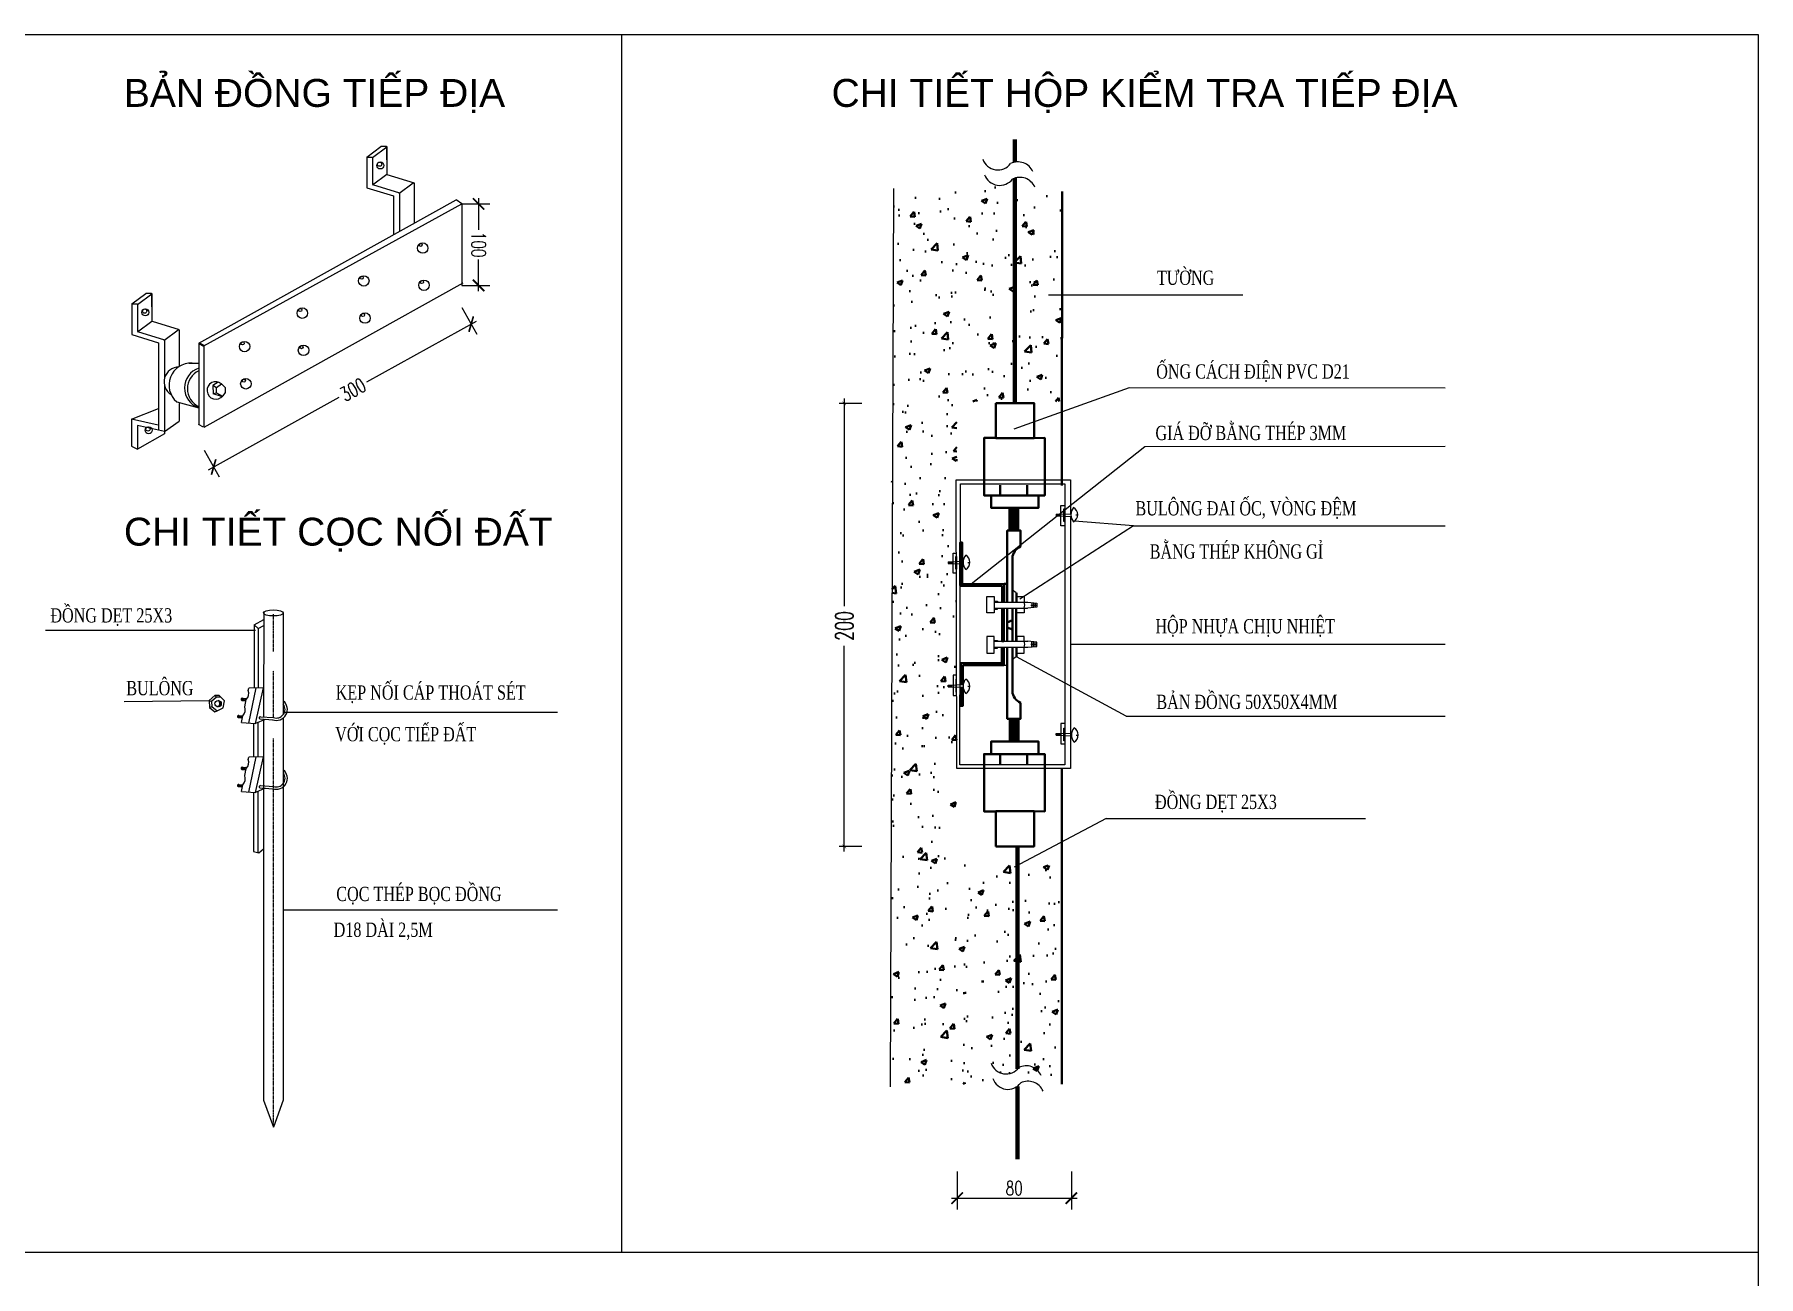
# Model space of a CAD drawing. Extents: x -5343388 to 7033982, y -486386 to 188356.
# Drawn here: x 362528 to 392798, y 34240 to 56053 of the extents above; entities that cross this region are included whole.
import ezdxf

# ---------------------------------------------------------------- set-up
doc = ezdxf.new("R2010")
doc.units = 0
doc.header["$MEASUREMENT"] = 0
for name, pattern in [('CENTER', [2, 1.25, -0.25, 0.25, -0.25]), ('CENTER2', [1.125, 0.75, -0.125, 0.125, -0.125]), ('DASHDOTX2', [2, 1, -0.5, 0, -0.5])]:
    doc.linetypes.add(name, pattern=pattern)
for name, color, linetype in [('0-CHUDIEN', 3, 'Continuous'), ('2', 2, 'Continuous'), ('2Lightning', 6, 'Continuous'), ('3', 3, 'CENTER2'), ('4', 1, 'Continuous'), ('LN4', 1, 'Continuous'), ('TBD', 2, 'Continuous'), ('text', 2, 'Continuous')]:
    doc.layers.add(name, color=color, linetype=linetype)
doc.layers.add('TUONG', color=31, linetype='Continuous', lineweight=40)
doc.styles.add('RMS', font='romans.shx', dxfattribs={"width": 0.7, "bigfont": 'vns.shx'})
doc.styles.add('TEXT1', font='', dxfattribs={"width": 0.85, "height": 200})
doc.styles.add('VNARIALLH', font='vntimeh.shx', dxfattribs={"width": 0.7, "bigfont": 'bigfont.shx'})
doc.styles.add('VNROMANS', font='romans.shx', dxfattribs={"width": 0.65, "bigfont": 'vns.shx'})
doc.styles.get('TEXT1').set_extended_font_data('.VnArialH')
doc.dimstyles.new('1-10', dxfattribs={"dimtxt": 500, "dimasz": 200, "dimexe": 200, "dimexo": 0, "dimgap": 150, "dimtad": 1, "dimdec": 0, "dimzin": 12, "dimdsep": 46, "dimtxsty": 'RMS', "dimblk1": 'ARCHTICK', "dimblk2": 'ARCHTICK', "dimsah": 1, "dimcen": 0.09, "dimdle": 100, "dimclrd": 1, "dimclre": 1, "dimclrt": 7, "dimadec": 0, "dimazin": 0, "dimtfac": 1, "dimtdec": 0, "dimtix": 1, "dimtmove": 2, "dimatfit": 3, "dimldrblk": 'ARCHTICK', "dimfxl": 1, "dimtvp": 0.249377, "dimtolj": 1, "dimtzin": 12, "dimarcsym": 0})
doc.dimstyles.new('D2', dxfattribs={"dimscale": 125, "dimtxt": 2.5, "dimasz": 0.5, "dimexe": 0.7, "dimexo": 0, "dimgap": 0.7, "dimtad": 1, "dimdec": 0, "dimlfac": 0.1, "dimzin": 0, "dimdsep": 46, "dimtxsty": 'VNROMANS', "dimblk1": 'ARCHTICK', "dimblk2": 'ARCHTICK', "dimsah": 1, "dimcen": 0.09, "dimdle": 0.7, "dimclrd": 9, "dimclre": 9, "dimclrt": 1, "dimadec": 0, "dimazin": 0, "dimtfac": 1, "dimtdec": 0, "dimtix": 1, "dimtmove": 2, "dimatfit": 3, "dimldrblk": 'ARCHTICK', "dimfxl": 1, "dimtolj": 1, "dimtzin": 0, "dimarcsym": 0})
pattern_1 = [(45, (107748.428, 12771.7164), (-2.92934003, 2.92934003), [])]

# ---------------------------------------------------------------- blocks, each defined once
blk = doc.blocks.new('_ArchTick')
at = {"color": 0, "linetype": 'ByBlock', "const_width": 0.15}
blk.add_lwpolyline([(-0.5, -0.5), (0.5, 0.5)], dxfattribs=at)
blk = doc.blocks.new('*D177')
at = {"layer": '3', "color": 1, "linetype": 'ByBlock', "lineweight": -2, "transparency": 16777216}
for p, q in [((370032, 51260), (370292, 50792)), ((370282, 51015), (368359, 49948)), ((365585, 48409), (367878, 49681)), ((365510, 48750), (365770, 48282))]:
    blk.add_line(p, q, dxfattribs=at)
at = {"layer": 'DEFPOINTS', "color": 0, "linetype": 'ByBlock', "transparency": 16777216}
for p in [(370032, 51260), (370195, 50967), (365510, 48750)]:
    blk.add_point(p, dxfattribs=at)
at = {"layer": '3', "color": 1, "linetype": 'ByBlock', "lineweight": -2, "transparency": 16777216, "xscale": 200, "yscale": 200, "zscale": 200}
for p, rotation in [((370195, 50967), 29.02877952112519), ((365673, 48457), 209.0287795211252)]:
    blk.add_blockref('_ArchTick', p, dxfattribs=dict(at, rotation=rotation))
at = {"layer": '3', "color": 7, "linetype": 'ByBlock', "transparency": 16777216, "insert": (368119, 49815), "char_height": 250, "attachment_point": 5, "rotation": 29.0288, "style": 'RMS'}
blk.add_mtext('\\A1;300', dxfattribs=at)
blk = doc.blocks.new('*D178')
at = {"layer": '3', "color": 1, "linetype": 'ByBlock', "lineweight": -2, "transparency": 16777216}
for p, q in [((370033, 53078), (370525, 53078)), ((370325, 53178), (370325, 52625)), ((370325, 51546), (370325, 52100)), ((370033, 51646), (370525, 51646))]:
    blk.add_line(p, q, dxfattribs=at)
at = {"layer": 'DEFPOINTS', "color": 0, "linetype": 'ByBlock', "transparency": 16777216}
for p in [(370033, 53078), (370033, 51646), (370325, 51646)]:
    blk.add_point(p, dxfattribs=at)
at = {"layer": '3', "color": 1, "linetype": 'ByBlock', "lineweight": -2, "transparency": 16777216, "xscale": 200, "yscale": 200, "zscale": 200}
for p, rotation in [((370325, 53078), 90.00205753127268), ((370325, 51646), 270.0020575312727)]:
    blk.add_blockref('_ArchTick', p, dxfattribs=dict(at, rotation=rotation))
at = {"layer": '3', "color": 7, "linetype": 'ByBlock', "transparency": 16777216, "insert": (370325, 52362), "char_height": 250, "attachment_point": 5, "rotation": 270.0021, "style": 'RMS'}
blk.add_mtext('\\A1;100', dxfattribs=at)
blk = doc.blocks.new('*D179')
at = {"layer": '3', "color": 1, "linetype": 'ByBlock', "lineweight": -2, "transparency": 16777216}
for p, q in [((378727, 36086), (378727, 35416)), ((380733, 36086), (380733, 35416)), ((378627, 35616), (380833, 35616))]:
    blk.add_line(p, q, dxfattribs=at)
at = {"layer": 'DEFPOINTS', "color": 0, "linetype": 'ByBlock', "transparency": 16777216}
for p in [(378727, 36086), (380733, 36086), (380733, 35616)]:
    blk.add_point(p, dxfattribs=at)
at = {"layer": '3', "color": 1, "linetype": 'ByBlock', "lineweight": -2, "transparency": 16777216, "xscale": 200, "yscale": 200, "zscale": 200, "rotation": 180}
blk.add_blockref('_ArchTick', (378727, 35616), dxfattribs=at)
at = {"layer": '3', "color": 1, "linetype": 'ByBlock', "lineweight": -2, "transparency": 16777216, "xscale": 200, "yscale": 200, "zscale": 200}
blk.add_blockref('_ArchTick', (380733, 35616), dxfattribs=at)
at = {"layer": '3', "color": 7, "linetype": 'ByBlock', "transparency": 16777216, "insert": (379730, 35791), "char_height": 250, "attachment_point": 5, "style": 'RMS'}
blk.add_mtext('\\A1;80', dxfattribs=at)
blk = doc.blocks.new('*D169')
at = {"layer": '0-CHUDIEN', "color": 9, "linetype": 'Continuous', "lineweight": -2, "transparency": 16777216}
for p, q in [((376746, 49662), (376746, 46014)), ((377053, 49575), (376659, 49575)), ((376746, 41705), (376746, 45317)), ((377053, 41792), (376658, 41792))]:
    blk.add_line(p, q, dxfattribs=at)
at = {"layer": 'DEFPOINTS', "color": 0, "linetype": 'Continuous', "transparency": 16777216}
for p in [(377053, 49575), (376746, 41792), (377053, 41792)]:
    blk.add_point(p, dxfattribs=at)
at = {"layer": '0-CHUDIEN', "color": 9, "linetype": 'Continuous', "lineweight": -2, "transparency": 16777216, "xscale": 62.5, "yscale": 62.5, "zscale": 62.5}
for p, rotation in [((376746, 49575), 89.9955238320665), ((376746, 41792), 269.9955238320665)]:
    blk.add_blockref('_ArchTick', p, dxfattribs=dict(at, rotation=rotation))
at = {"layer": '0-CHUDIEN', "color": 1, "linetype": 'Continuous', "transparency": 16777216, "insert": (376746, 45666), "char_height": 312.5, "attachment_point": 5, "rotation": 89.9955, "style": 'VNROMANS'}
blk.add_mtext('\\A1;200', dxfattribs=at)

msp = doc.modelspace()

# ---------------------------------------------------------------- hatches: boundary and pattern name
at = {"layer": 'LN4'}
h = msp.add_hatch(dxfattribs=at)
h.set_pattern_fill('ANSI31', color=2, scale=33.141699, style=0)
h.set_pattern_definition(pattern_1)
h.paths.add_polyline_path([(380600.90349, 47723.13654), (380616.99796, 47723.13654), (380616.99796, 47497.288), (380600.90349, 47497.288)])
h = msp.add_hatch(dxfattribs=at)
h.set_pattern_fill('ANSI31', color=2, scale=33.141699, style=0)
h.set_pattern_definition([(45, (105849.637, 11936.603), (-2.92934003, 2.92934003), [])])
h.paths.add_polyline_path([(378702.11249, 46888.0232), (378718.20695, 46888.0232), (378718.20695, 46662.17466), (378702.11249, 46662.17466)])
h = msp.add_hatch(dxfattribs=at)
h.set_pattern_fill('ANSI31', color=2, scale=33.141699, style=0)
h.set_pattern_definition([(315, (105849.637, 79453.729), (-2.92934003, -2.92934003), [])])
h.paths.add_polyline_path([(378702.11249, 44502.30876), (378718.20695, 44502.30876), (378718.20695, 44728.15729), (378702.11249, 44728.15729)])
h = msp.add_hatch(dxfattribs=at)
h.set_pattern_fill('ANSI31', color=2, scale=61.51253, style=0)
h.set_pattern_definition([(45, (203495.394, -33826.478), (-5.43699092, 5.43699092), [])])
h.paths.add_polyline_path([(365808.10177, 44299.60413, 0.4153436129), (365752.30375, 44355.18737, -0.7952977788), (365728.32776, 44249.56045, 0.5531597976)])
h = msp.add_hatch(dxfattribs=at)
h.set_pattern_fill('ANSI31', color=2, scale=179.411547, style=0)
h.set_pattern_definition([(45, (203495.394, -33826.478), (-15.8578902, 15.8578902), [])])
h.paths.add_polyline_path([(366175.85861, 44397.77286, 0.7668711787), (366168.11659, 44357.18715), (366242.03386, 44352.29561), (366245.94542, 44370.90184, 0.044834636), (366263.31103, 44391.98562)])
h.paths.add_polyline_path([(366178.85462, 44051.76866), (366186.02509, 44085.8767), (366103.86524, 44091.3137, 0.7637192572), (366102.62709, 44056.81309)])
h = msp.add_hatch(dxfattribs=at)
h.set_pattern_fill('ANSI31', color=2, scale=33.141699, style=0)
h.set_pattern_definition([(45, (107746.9, 8921.6685), (-2.92934003, 2.92934003), [])])
h.paths.add_polyline_path([(380599.37534, 43873.08862), (380615.46981, 43873.08862), (380615.46981, 43647.24009), (380599.37534, 43647.24009)])
h = msp.add_hatch(dxfattribs=at)
h.set_pattern_fill('ANSI31', color=2, scale=179.411547, style=0)
h.set_pattern_definition([(45, (203495.394, -35037.066), (-15.8578902, 15.8578902), [])])
h.paths.add_polyline_path([(366175.85861, 43187.18523, 0.7668711787), (366168.11659, 43146.59952), (366242.03386, 43141.70798), (366245.94542, 43160.31421, 0.044834636), (366263.31103, 43181.39799)])
h.paths.add_polyline_path([(366178.85462, 42841.18104), (366186.02509, 42875.28907), (366103.86524, 42880.72608, 0.7637192572), (366102.62709, 42846.22546)])
at = {"layer": 'TUONG'}
h = msp.add_hatch(dxfattribs=at)
h.set_pattern_fill('AR-CONC', scale=5.395474, style=0)
h.set_pattern_definition([(50, (467095.9, 4485.6), (982.9726, -85.999), [102.784, -1130.622]), (355, (467095.9, 4485.6), (-190.152, 1030.841), [82.227, -904.497]), (100.451, (467177.8, 4478.4), (792.8245, 944.8375), [87.353, -960.88]), (46.1842, (467095.9, 4759.7), (1462.6, -226.838), [154.176, -1695.932]), (96.6356, (467217.7, 4740.8), (1280.908, 1334.978), [131.03, -1441.32]), (351.184, (467095.9, 4759.7), (1280.91, 1334.976), [123.34, -1356.746]), (21, (467232.9, 4691.16), (818.034, -551.771), [102.784, -1130.622]), (326, (467232.9, 4691.2), (333.451, 993.781), [82.227, -904.497]), (71.4514, (467301.1, 4645.2), (1151.483, 442.013), [87.353, -960.88]), (37.5, (467095.87, 4485.6), (16.6645, 456.2145), [0, -893.5337, 0, -918.2018, 0, -907.9234]), (7.5, (467095.87, 4485.6), (360.5238, 540.5217), [0, -523.512, 0, -872.977, 0, -346.0387]), (327.5, (466790.26, 4485.6), (731.5755, -30.9093), [0, -342.6126, 0, -1068.9513, 0, -1418.4162]), (317.5, (466653.2, 4485.6), (799.227, 137.188), [0, -445.3964, 0, -709.8933, 0, -1007.281])])
h.paths.add_polyline_path([(377581.25406, 53378.06657), (380563.7818, 53378.06657), (380563.7818, 49610.0502), (377581.25406, 49610.0502)])
h.paths.add_polyline_path([(377581.25406, 49610.0502), (378721.63251, 49610.0502), (378721.63251, 41460.61924), (377581.25406, 41460.61924)])
h.paths.add_polyline_path([(377581.25406, 41460.61924), (380563.7818, 41460.61924), (380563.7818, 37616.09812), (377581.25406, 37616.09812)])
h = msp.add_hatch(dxfattribs=at)
h.set_pattern_fill('ANSI31', color=1, scale=33.141699, style=0)
h.set_pattern_definition(pattern_1)
h.paths.add_polyline_path([(379649.591, 47737.61804), (379801.63746, 47737.61804), (379801.63746, 47339.99609), (379649.591, 47339.99609)])
h = msp.add_hatch(dxfattribs=at)
h.set_pattern_fill('ANSI31', color=1, scale=33.141699, style=0)
h.set_pattern_definition([(45, (107750.5823, 9065.5934), (-2.92934003, 2.92934003), [])])
h.paths.add_polyline_path([(379651.74519, 44031.49509), (379803.79165, 44031.49509), (379803.79165, 43633.87314), (379651.74519, 43633.87314)])

# ---------------------------------------------------------------- linework, layer by layer
msp.add_line((377610.84482, 53347.76725, -12093.19236), (377550.425, 37570.87595, -1648.52128))
at = {"color": 1}
for p, q in [((379766.60031, 46246.90722, -1648.52128), (379696.89023, 46291.16133, -1648.52128)), ((379551.67223, 45978.44687, -1648.52128), (379551.86122, 45396.21609, -1648.52128)), ((379551.89557, 45290.39294, -1648.52128), (379551.99695, 44978.0678, -1648.52128)), ((379766.60031, 45121.54574, -1648.52128), (379696.89023, 45077.29162, -1648.52128)), ((379551.97022, 44978.26083, -1648.52128), (379608.09645, 44978.26083, -1648.52128))]:
    msp.add_line(p, q, dxfattribs=at)
for centre, radius, start, end in [((379442.59881, 53954.59619, -1648.52128), 280.63181, 199.328015411, 323.001025594), ((379475.19471, 53683.16091, -1648.52128), 280.63181, 199.328015411, 323.001025594), ((379795.09478, 53528.89292, -1648.52128), 287.11476, 23.758325173, 116.558088811), ((379827.69068, 53257.45764, -1648.52128), 287.11476, 23.758325173, 116.558088811), ((379587.15599, 38079.25548, -1648.52128), 280.63181, 199.328015411, 323.001025594), ((379939.65196, 37653.5522, -1648.52128), 287.11476, 23.758325173, 116.558088811), ((379619.75189, 37807.8202, -1648.52128), 280.63181, 199.328015411, 323.001025594), ((379972.24786, 37382.11692, -1648.52128), 287.11476, 23.758325173, 116.558088811)]:
    msp.add_arc(centre, radius, start, end)
at = {"layer": '2', "color": 3}
for p, q in [((331570.69045, 56053.45098, 465.49164), (392789.69621, 56053.45098, 465.49164)), ((372834.61818, 56048.1114, 465.49164), (372834.61818, 34668.54628, 465.49164)), ((392789.69621, 56053.45098, 465.49164), (392789.69621, 13165.59939, 465.49164)), ((347679.34299, 34668.54628, 465.49164), (392797.623, 34668.54628, 465.49164))]:
    msp.add_line(p, q, dxfattribs=at)
at = {"layer": '2Lightning', "color": 8}
for p, q in [((383745.66573, 51476.18363, -24452.71981), (380332.1187, 51476.18363, -24452.71981)), ((381746.05519, 49846.79722, -17942.20817), (379722.24404, 49119.12941, -11832.07558)), ((387293.89085, 49841.74449, -17942.20817), (381746.05519, 49846.79722, -17942.20817)), ((382023.0391, 48810.86673, -17942.20817), (378973.35764, 46400.62822, -11832.07558)), ((387293.89085, 48816.07772, -17942.20817), (382023.0391, 48810.86673, -17942.20817)), ((381821.82875, 47423.59502, -18960.5636), (379825.32488, 46134.43867, -11832.07558)), ((381821.82875, 47423.59502, -18960.5636), (380790.18423, 47504.34574, -11832.07558)), ((381821.82875, 47423.59502, -18960.5636), (387293.89085, 47423.59502, -18960.5636)), ((366407.46621, 45587.86237, -997.31734), (362718.44677, 45587.86237, -997.31734)), ((381692.45033, 44083.83454, -17942.20817), (379766.86663, 45121.84609, -11832.07558)), ((380717.54389, 45347.56334, -11832.07558), (387293.89085, 45347.56334, -11832.07558)), ((364101.51605, 44338.5082, -997.31734), (365594.69526, 44356.58914, -997.31734)), ((366896.83257, 44149.78903, -997.31734), (371711.07058, 44149.78903, -997.31734)), ((381692.45033, 44083.83454, -17942.20817), (387293.89085, 44083.83454, -17942.20817)), ((381346.56246, 42283.77673, -18960.5636), (379727.76842, 41428.37243, -11832.07558)), ((381346.56246, 42283.77673, -18960.5636), (385896.02211, 42283.77673, -18960.5636)), ((366896.83257, 40679.07528, -997.31734), (371711.07058, 40679.07528, -997.31734))]:
    msp.add_line(p, q, dxfattribs=at)
at = {"layer": '4', "color": 1}
for p, q in [((366382.78024, 45685.23828, -997.31734), (366553.52628, 45777.80785, -997.31734)), ((366382.78024, 45685.23828, -997.31734), (366382.78024, 44575.37351, -997.31734)), ((366382.78024, 45685.23828, -997.31734), (366455.16898, 45620.86963, -997.31734)), ((366455.16898, 45620.86963, -997.31734), (366553.07029, 45673.9466, -997.31734)), ((366455.16898, 45620.86963, -997.31734), (366455.16898, 44577.00616, -997.31734)), ((366375.45986, 43952.16538, -997.31734), (366375.45986, 43364.62078, -997.31734)), ((366447.84859, 43966.04371, -997.31734), (366447.84859, 43366.25343, -997.31734)), ((366375.45986, 42741.57776, -997.31734), (366375.45986, 41704.61279, -997.31734)), ((366447.84859, 42755.45608, -997.31734), (366447.84859, 41683.86575, -997.31734)), ((366375.45986, 41704.61279, -997.31734), (366465.94578, 41678.67899, -997.31734)), ((366465.94578, 41678.67899, -997.31734), (366546.2059, 41753.60227, -997.31734))]:
    msp.add_line(p, q, dxfattribs=at)
at = {"layer": 'LN4', "color": 2}
for p, q in [((380463.83956, 47629.33639, -11832.07558), (380727.25928, 47637.19152, -11832.07558)), ((380463.83956, 47629.33639, -11832.07558), (380463.83956, 47597.67162, -11832.07558)), ((380463.83956, 47597.67162, -11832.07558), (380728.42607, 47589.7817, -11832.07558)), ((380487.68643, 47630.0475, -11832.07558), (380487.49165, 47596.96632, -11832.07558)), ((380507.8261, 47630.64806, -11832.07558), (380506.80454, 47596.39041, -11832.07558)), ((380529.26423, 47631.28734, -11832.07558), (380528.20458, 47595.75226, -11832.07558)), ((380810.76045, 47615.4382, -11832.07558), (380844.53902, 47614.56651, -11832.07558)), ((378570.16788, 46794.22305, -11832.07558), (378833.5876, 46802.07817, -11832.07558)), ((378570.16788, 46794.22305, -11832.07558), (378570.16788, 46762.55828, -11832.07558)), ((378570.16788, 46762.55828, -11832.07558), (378834.75439, 46754.66836, -11832.07558)), ((378594.01475, 46794.93416, -11832.07558), (378593.81997, 46761.85298, -11832.07558)), ((378614.15442, 46795.53472, -11832.07558), (378613.13286, 46761.27707, -11832.07558)), ((378635.59255, 46796.174, -11832.07558), (378634.5329, 46760.63892, -11832.07558)), ((378917.08878, 46780.32486, -11832.07558), (378950.86734, 46779.45316, -11832.07558)), ((379375.82512, 46100.51441, -11832.07558), (379435.8706, 46100.51441, -11832.07558)), ((379389.66971, 46084.42066, -11832.07558), (379966.46649, 46084.96764, -11832.07558)), ((379435.8706, 46100.51441, -11832.07558), (379435.8706, 46084.42066, -11832.07558)), ((379435.8706, 46100.51441, -11832.07558), (379435.8706, 46084.42066, -11832.07558)), ((379967.02428, 46084.42066, -11832.07558), (380124.78197, 46068.17438, -11832.07558)), ((380019.72928, 46031.79474, -11832.07558), (380124.78197, 46031.79474, -11832.07558)), ((380039.66578, 46076.93985, -11832.07558), (380039.20398, 45985.59912, -11832.07558)), ((380068.91431, 46073.92777, -11832.07558), (380068.74569, 45988.50464, -11832.07558)), ((380095.53344, 46071.18646, -11832.07558), (380095.37654, 45991.12386, -11832.07558)), ((380124.78197, 46068.17438, -11832.07558), (380124.78197, 45994.01598, -11832.07558)), ((379375.82512, 45962.95846, -11832.07558), (379435.8706, 45962.95846, -11832.07558)), ((379389.66971, 45978.50003, -11832.07558), (379965.38256, 45978.31111, -11832.07558)), ((379435.8706, 45962.95846, -11832.07558), (379435.8706, 45979.05221, -11832.07558)), ((379435.8706, 45962.95846, -11832.07558), (379435.8706, 45979.05221, -11832.07558)), ((380124.78197, 45994.01598, -11832.07558), (379967.02428, 45978.50003, -11832.07558)), ((379375.82512, 45411.82857, -11832.07558), (379435.8706, 45411.82857, -11832.07558)), ((379435.8706, 45411.82857, -11832.07558), (379435.8706, 45395.73482, -11832.07558)), ((379435.8706, 45411.82857, -11832.07558), (379435.8706, 45395.73482, -11832.07558)), ((379375.82512, 45274.27263, -11832.07558), (379435.8706, 45274.27263, -11832.07558)), ((379389.66971, 45396.28701, -11832.07558), (379967.56692, 45396.03433, -11832.07558)), ((379389.66971, 45290.36638, -11832.07558), (379967.02495, 45290.46092, -11832.07558)), ((379435.8706, 45274.27263, -11832.07558), (379435.8706, 45290.36638, -11832.07558)), ((379435.8706, 45274.27263, -11832.07558), (379435.8706, 45290.36638, -11832.07558)), ((380124.78197, 45380.77106, -11832.07558), (379967.02428, 45396.28701, -11832.07558)), ((379967.02428, 45290.36638, -11832.07558), (380124.78197, 45306.61266, -11832.07558)), ((380019.72928, 45342.99229, -11832.07558), (380124.78197, 45342.99229, -11832.07558)), ((380039.66578, 45297.84718, -11832.07558), (380039.20398, 45389.18791, -11832.07558)), ((380068.91431, 45300.85927, -11832.07558), (380068.74569, 45386.2824, -11832.07558)), ((380095.53344, 45303.60057, -11832.07558), (380095.37654, 45383.66317, -11832.07558)), ((380124.78197, 45306.61266, -11832.07558), (380124.78197, 45380.77106, -11832.07558)), ((366279.90517, 44532.43938, -997.31734), (366288.48404, 44573.24677, -997.31734)), ((366288.45273, 43958.4007, -997.31734), (366418.94246, 44579.10579, -997.31734)), ((366548.26349, 44579.10579, -997.31734), (366288.48404, 44573.24677, -997.31734)), ((366411.26284, 43949.59958, -997.31734), (366548.26349, 44579.10579, -997.31734)), ((378570.16788, 44627.77368, -11832.07558), (378834.75439, 44635.6636, -11832.07558)), ((378570.16788, 44596.10891, -11832.07558), (378570.16788, 44627.77368, -11832.07558)), ((378570.16788, 44596.10891, -11832.07558), (378833.5876, 44588.25378, -11832.07558)), ((378594.01475, 44595.3978, -11832.07558), (378593.81997, 44628.47898, -11832.07558)), ((378614.15442, 44594.79724, -11832.07558), (378613.13286, 44629.05489, -11832.07558)), ((378635.59255, 44594.15796, -11832.07558), (378634.5329, 44629.69303, -11832.07558)), ((378917.08878, 44610.0071, -11832.07558), (378950.86734, 44610.87879, -11832.07558)), ((365696.8732, 44446.63294, -997.31734), (365594.69526, 44356.58914, -997.31734)), ((365594.69526, 44356.58914, -997.31734), (365636.8082, 44339.04138, -997.31734)), ((365594.69526, 44356.58914, -997.31734), (365601.84055, 44235.27187, -997.31734)), ((365601.84055, 44235.27187, -997.31734), (365641.93631, 44251.97306, -997.31734)), ((365601.84055, 44235.27187, -997.31734), (365694.83441, 44158.89942, -997.31734)), ((365723.98604, 44415.86642, -997.31734), (365636.8082, 44339.04138, -997.31734)), ((365636.8082, 44339.04138, -997.31734), (365641.93631, 44251.97306, -997.31734)), ((365641.93631, 44251.97306, -997.31734), (365738.0481, 44177.07029, -997.31734)), ((365696.8732, 44446.63294, -997.31734), (365723.98604, 44415.86642, -997.31734)), ((365772.6125, 44446.12049, -997.31734), (365696.8732, 44446.63294, -997.31734)), ((365800.90767, 44415.86642, -997.31734), (365723.98604, 44415.86642, -997.31734)), ((365738.0481, 44177.07029, -997.31734), (365841.93274, 44226.36475, -997.31734)), ((365772.6125, 44446.12049, -997.31734), (365800.90767, 44415.86642, -997.31734)), ((365862.44517, 44349.28477, -997.31734), (365800.90767, 44415.86642, -997.31734)), ((365841.93274, 44226.36475, -997.31734), (365862.44517, 44349.28477, -997.31734)), ((366168.11659, 44357.18715, -997.31734), (366242.03386, 44352.29561, -997.31734)), ((366175.85861, 44397.77286, -997.31734), (366263.31103, 44391.98562, -997.31734)), ((366219.98484, 44247.41424, -997.31734), (366245.94542, 44370.90184, -997.31734)), ((365694.83441, 44158.89942, -997.31734), (365738.0481, 44177.07029, -997.31734)), ((366102.62709, 44056.81309, -997.31734), (366178.85462, 44051.76866, -997.31734)), ((366103.86524, 44091.3137, -997.31734), (366186.02509, 44085.8767, -997.31734)), ((366161.14405, 43967.52421, -997.31734), (366186.02509, 44085.8767, -997.31734)), ((366161.14405, 43967.52421, -997.31734), (366411.26284, 43949.59958, -997.31734)), ((366579.57524, 44025.25061, -997.31734), (366411.26284, 43949.59958, -997.31734)), ((366482.96495, 44031.64389, -997.31734), (366718.81139, 44016.03654, -997.31734)), ((366494.53503, 44071.97628, -997.31734), (366721.51923, 44056.95539, -997.31734)), ((380463.83956, 43777.11542, -11832.07558), (380738.67107, 43785.31084, -11832.07558)), ((380463.83956, 43745.45065, -11832.07558), (380463.83956, 43777.11542, -11832.07558)), ((380463.83956, 43745.45065, -11832.07558), (380735.64124, 43737.34557, -11832.07558)), ((380487.68643, 43744.73954, -11832.07558), (380487.49165, 43777.82072, -11832.07558)), ((380507.8261, 43744.13898, -11832.07558), (380506.80454, 43778.39663, -11832.07558)), ((380529.26423, 43743.4997, -11832.07558), (380528.20458, 43779.03477, -11832.07558)), ((380818.67556, 43747.73912, -11832.07558), (380852.45412, 43746.86742, -11832.07558)), ((366279.90517, 43321.85175, -997.31734), (366288.48404, 43362.65915, -997.31734)), ((366288.45273, 42747.81307, -997.31734), (366418.94246, 43368.51817, -997.31734)), ((366548.26349, 43368.51817, -997.31734), (366288.48404, 43362.65915, -997.31734)), ((366411.26284, 42739.01196, -997.31734), (366548.26349, 43368.51817, -997.31734)), ((366168.11659, 43146.59952, -997.31734), (366242.03386, 43141.70798, -997.31734)), ((366175.85861, 43187.18523, -997.31734), (366263.31103, 43181.39799, -997.31734)), ((366219.98484, 43036.82661, -997.31734), (366245.94542, 43160.31421, -997.31734)), ((366102.62709, 42846.22546, -997.31734), (366178.85462, 42841.18104, -997.31734)), ((366103.86524, 42880.72608, -997.31734), (366186.02509, 42875.28907, -997.31734)), ((366161.14405, 42756.93658, -997.31734), (366186.02509, 42875.28907, -997.31734)), ((366161.14405, 42756.93658, -997.31734), (366411.26284, 42739.01196, -997.31734)), ((366579.57524, 42814.66299, -997.31734), (366411.26284, 42739.01196, -997.31734)), ((366482.96495, 42821.05626, -997.31734), (366718.81139, 42805.44891, -997.31734)), ((366494.53503, 42861.38865, -997.31734), (366721.51923, 42846.36776, -997.31734))]:
    msp.add_line(p, q, dxfattribs=at)
at = {"layer": 'LN4', "color": 2, "elevation": -11832.07558}
for points in [[(380617.00717, 47426.46136), (380548.39465, 47426.46223), (380548.39465, 47781.2498), (380616.9855, 47781.2498)], [(378715.23057, 46591.34812), (378654.72297, 46591.34889), (378654.72297, 46946.13646), (378714.72092, 46946.13646)], [(379773.27706, 46084.42066), (379773.27706, 46184.45669), (379901.96791, 46184.45669), (379901.96791, 46084.42066)], [(379901.96791, 45978.50003), (379901.96791, 45896.11756), (379773.27706, 45896.11756), (379773.27706, 45978.50003)], [(379901.96791, 45396.28701), (379901.96791, 45478.66948), (379773.27706, 45478.66948), (379773.27706, 45396.28701)], [(379773.27706, 45290.36638), (379773.27706, 45190.33034), (379901.96791, 45190.33034), (379901.96791, 45290.36638)], [(378715.23057, 44798.98384), (378654.72297, 44798.98307), (378654.72297, 44444.1955), (378714.72092, 44444.1955)], [(380617.45892, 43952.21872), (380548.39465, 43952.21954), (380548.39465, 43593.53723), (380616.9855, 43593.53723)]]:
    msp.add_lwpolyline(points, dxfattribs=at)
for points in [[(380600.90349, 47723.13654), (380616.99796, 47723.13654), (380616.99796, 47497.288), (380600.90349, 47497.288)], [(378702.11249, 46888.0232), (378718.20695, 46888.0232), (378718.20695, 46662.17466), (378702.11249, 46662.17466)], [(379247.13426, 46184.45669), (379375.82512, 46184.45669), (379375.82512, 45896.11756), (379247.13426, 45896.11756)], [(379247.13426, 45190.33034), (379375.82512, 45190.33034), (379375.82512, 45478.66948), (379247.13426, 45478.66948)], [(378702.11249, 44502.30876), (378718.20695, 44502.30876), (378718.20695, 44728.15729), (378702.11249, 44728.15729)], [(380599.37534, 43873.08862), (380615.46981, 43873.08862), (380615.46981, 43647.24009), (380599.37534, 43647.24009)]]:
    msp.add_lwpolyline(points, close=True, dxfattribs=at)
at = {"layer": 'LN4', "color": 2}
msp.add_circle((365752.51812, 44299.60413, -997.31734), 55.58366, dxfattribs=at)
for centre, radius, start, end in [((380925.44349, 47618.34973, -11832.07558), 199.07787, 140.488724328, 219.511275672), ((380697.93703, 47618.34973, -11832.07558), 146.6508, 300.26771194, 59.73228806), ((379031.77181, 46783.23639, -11832.07558), 199.07787, 140.488724328, 219.511275672), ((378804.26535, 46783.23639, -11832.07558), 146.6508, 300.26771194, 59.73228806), ((379807.359, 46031.46034, -11832.07558), 108.42344, 330.760708202, 29.239291798), ((379807.359, 45343.32669, -11832.07558), 108.42344, 330.760708202, 29.239291798), ((366137.30041, 44478.0805, -997.31734), 152.61391, 315.389272098, 20.866122276), ((379031.77181, 44607.09557, -11832.07558), 199.07787, 140.488724328, 219.511275672), ((378804.26535, 44607.09557, -11832.07558), 146.6508, 300.26771194, 59.73228806), ((365728.11339, 44305.14369, -997.31734), 55.58366, 270.220972215, 64.201580608), ((366177.43754, 44376.44039, -997.31734), 21.39082, 78.194798754, 244.167276382), ((366077.38008, 44193.05537, -997.31734), 152.61391, 315.389272098, 20.866122276), ((366773.41798, 44200.88774, -997.31734), 194.01163, 250.171842452, 50.496934232), ((366773.41798, 44200.88774, -997.31734), 153.00327, 250.171842452, 36.233584185), ((366107.95258, 44073.89449, -997.31734), 17.89232, 69.222514601, 252.68400267), ((366495.13042, 44049.97974, -997.31734), 22.00459, 80.877366558, 236.436518727), ((380933.3586, 43750.65064, -11832.07558), 199.07787, 140.488724328, 219.511275672), ((380705.85213, 43750.65064, -11832.07558), 146.6508, 300.26771194, 59.73228806), ((366137.30041, 43267.49288, -997.31734), 152.61391, 315.389272098, 20.866122276), ((366177.43754, 43165.85276, -997.31734), 21.39082, 78.194798754, 244.167276382), ((366077.38008, 42982.46774, -997.31734), 152.61391, 315.389272098, 20.866122276), ((366773.41798, 42990.30011, -997.31734), 194.01163, 250.171842452, 50.496934232), ((366773.41798, 42990.30011, -997.31734), 153.00327, 250.171842452, 36.233584185), ((366107.95258, 42863.30687, -997.31734), 17.89232, 69.222514601, 252.68400267), ((366495.13042, 42839.39211, -997.31734), 22.00459, 80.877366558, 236.436518727)]:
    msp.add_arc(centre, radius, start, end, dxfattribs=at)
at = {"layer": 'TBD'}
for p, q in [((368361.52144, 53900.84855, -10775.62341), (368608.98341, 54086.49124, -10775.62341)), ((368361.52144, 53900.84855, -10775.62341), (368361.52144, 53361.94061, -10775.62341)), ((368361.52144, 53900.84855, -10775.62341), (368460.10659, 53900.84855, -10775.62341)), ((368460.10659, 53900.84855, -10775.62341), (368460.10659, 53416.56725, -10775.62341)), ((368464.26003, 53892.30258, -10775.62341), (368711.722, 54077.94528, -10775.62341)), ((368609.84967, 54089.01982, -10775.62341), (368708.43483, 54089.01982, -10775.62341)), ((368708.43483, 54089.01982, -10775.62341), (368711.4636, 53598.72926, -10775.62341)), ((368712.58826, 54080.50586, -10775.62341), (368712.58826, 53599.57297, -10775.62341)), ((368464.26003, 53413.28041, -10775.62341), (368711.722, 53598.92311, -10775.62341)), ((368717.03969, 53596.22457, -10775.62341), (369193.94078, 53449.63726, -10775.62341)), ((368361.52144, 53361.94061, -10775.62341), (368829.07153, 53218.22756, -10775.62341)), ((368460.10659, 53416.56725, -10775.62341), (368937.00768, 53269.97994, -10775.62341)), ((368926.72805, 53259.32501, -10775.62341), (369174.19002, 53444.9677, -10775.62341)), ((369193.94078, 53441.05928, -10775.62341), (369193.94078, 52738.09354, -10775.62341)), ((365411.26653, 50632.28884, -10775.62341), (369933.23392, 53149.65607, -10775.62341)), ((365500.08719, 50586.09581, -10775.62341), (370033.11695, 53078.03531, -10775.62341)), ((368829.07153, 53218.22756, -10775.62341), (368829.07153, 52534.9718, -10775.62341)), ((368937.00768, 53269.97994, -10775.62341), (368937.51297, 52595.34086, -10775.62341)), ((370033.11695, 53078.03531, -10775.62341), (369933.23392, 53149.65607, -10775.62341)), ((370033.11695, 53078.03531, -10775.62341), (370033.16837, 51646.31326, -10775.62341)), ((364236.44299, 51321.21528, -10775.62341), (364483.90496, 51506.85797, -10775.62341)), ((364339.18158, 51312.66931, -10775.62341), (364586.64355, 51498.31201, -10775.62341)), ((364484.77122, 51509.38655, -10775.62341), (364583.35638, 51509.38655, -10775.62341)), ((364583.35638, 51509.38655, -10775.62341), (364586.38515, 51019.09599, -10775.62341)), ((364587.50981, 51500.87259, -10775.62341), (364587.50981, 51019.9397, -10775.62341)), ((368166.36801, 50639.38118, -10775.62341), (370051.8282, 51689.01186, -10775.62341)), ((364236.44299, 51321.21528, -10775.62341), (364335.02814, 51321.21528, -10775.62341)), ((364236.44299, 51321.21528, -10775.62341), (364236.44299, 50782.30734, -10775.62341)), ((364335.02814, 51321.21528, -10775.62341), (364335.02814, 50836.93398, -10775.62341)), ((364339.18158, 50833.64714, -10775.62341), (364586.64355, 51019.28984, -10775.62341)), ((364591.96124, 51016.5913, -10775.62341), (365068.86233, 50870.00399, -10775.62341)), ((364801.6496, 50679.69174, -10775.62341), (365049.11157, 50865.33443, -10775.62341)), ((365068.86233, 50861.42601, -10775.62341), (365068.86233, 50222.22359, -10775.62341)), ((364236.44299, 50782.30734, -10775.62341), (364703.99308, 50638.59429, -10775.62341)), ((364335.02814, 50836.93398, -10775.62341), (364811.92923, 50690.34667, -10775.62341)), ((364703.99308, 50638.59429, -10775.62341), (364703.99308, 49102.79781, -10775.62341)), ((364811.92923, 50690.34667, -10775.62341), (364812.43144, 50019.80868, -10775.62341)), ((365411.26653, 50632.28884, -10775.62341), (365411.31795, 49200.56678, -10775.62341)), ((365500.08719, 50586.09581, -10775.62341), (365500.13802, 49170.63207, -10775.62341)), ((365506.32427, 49158.5419, -10775.62341), (368166.36801, 50639.38118, -10775.62341)), ((365241.30922, 50279.94226, -10775.62341), (365411.27919, 50279.94836, -10775.62341)), ((365755.68047, 49945.31484, -10775.62341), (365658.68231, 49890.97275, -10775.62341)), ((365812.43791, 49918.55989, -10775.62341), (365755.68047, 49945.31484, -10775.62341)), ((364812.53334, 49883.76536, -10775.62341), (364813.16612, 49038.89598, -10775.62341)), ((365658.68231, 49891.4582, -10775.62341), (365723.54795, 49853.56574, -10775.62341)), ((365658.68231, 49890.97275, -10775.62341), (365664.78567, 49744.96343, -10775.62341)), ((365664.67288, 49747.66178, -10775.62341), (365724.56204, 49758.42488, -10775.62341)), ((365809.13456, 49692.61993, -10775.62341), (365664.78567, 49744.96343, -10775.62341)), ((365723.54795, 49853.56574, -10775.62341), (365812.43791, 49918.55989, -10775.62341)), ((365724.56204, 49758.42488, -10775.62341), (365723.54795, 49853.56574, -10775.62341)), ((365724.56204, 49758.42488, -10775.62341), (365828.7401, 49702.88305, -10775.62341)), ((365826.31717, 49700.0846, -10775.62341), (365809.13456, 49692.61993, -10775.62341)), ((365812.43791, 49918.55989, -10775.62341), (365878.68343, 49850.71873, -10775.62341)), ((365878.48977, 49765.1986, -10775.62341), (365833.69762, 49709.06509, -10775.62341)), ((365878.68343, 49850.71873, -10775.62341), (365878.48977, 49765.1986, -10775.62341)), ((364233.4977, 49297.74191, -10775.62341), (364703.99308, 49486.96943, -10775.62341)), ((365026.58878, 49602.0679, -10775.62341), (365411.30733, 49496.12968, -10775.62341)), ((365068.86233, 49571.26242, -10775.62341), (365068.86233, 49264.87035, -10775.62341)), ((364233.4977, 49297.74191, -10775.62341), (364231.24542, 48825.4733, -10775.62341)), ((364701.04779, 49189.97313, -10775.62341), (364233.4977, 49297.74191, -10775.62341)), ((364335.02814, 49187.84304, -10775.62341), (364334.44602, 48768.66023, -10775.62341)), ((364813.16612, 49038.89598, -10775.62341), (364334.44602, 48768.66023, -10775.62341)), ((364811.92923, 49077.91888, -10775.62341), (364335.02814, 49187.84304, -10775.62341)), ((364810.02346, 49079.22766, -10775.62341), (365068.86233, 49264.87035, -10775.62341)), ((365403.35468, 49209.04952, -10775.62341), (365492.17534, 49162.85649, -10775.62341)), ((364231.24542, 48825.4733, -10775.62341), (364334.44602, 48768.66023, -10775.62341)), ((366554.11187, 45911.186, -997.31734), (366546.02202, 44068.56908, -997.31734)), ((366895.36075, 45888.38508, -997.31734), (366896.83257, 44110.45078, -997.31734)), ((366546.2059, 44027.45886, -997.31734), (366546.2059, 37338.85402, -997.31734)), ((366896.83257, 44051.1902, -997.31734), (366896.83257, 37338.85402, -997.31734)), ((366546.2059, 37338.85402, -997.31734), (366721.51923, 36864.25144, -997.31734)), ((366896.83257, 37338.85402, -997.31734), (366721.51923, 36864.25144, -997.31734))]:
    msp.add_line(p, q, dxfattribs=at)
at = {"layer": 'TBD', "linetype": 'CENTER'}
for p, q in [((366721.51923, 45218.56297, -997.31734), (366721.51923, 45872.07839, -997.31734)), ((366721.51923, 44056.95539, -997.31734), (366721.51923, 44880.0608, -997.31734)), ((366721.51923, 36864.25144, -997.31734), (366721.51923, 43688.56024, -997.31734))]:
    msp.add_line(p, q, dxfattribs=at)
at = {"layer": 'TBD'}
for centre, radius in [((368600.4363, 53752.87852, -10775.62341), 61.71368), ((368587.55788, 53774.89958, -10775.62341), 37.22352), ((369344.49699, 52302.20889, -10775.62341), 91.91032), ((369308.63377, 52358.63787, -10775.62341), 28.01983), ((368309.31476, 51725.30821, -10775.62341), 91.91032), ((368273.45154, 51781.73719, -10775.62341), 28.01983), ((369366.26902, 51649.09868, -10775.62341), 91.91032), ((369330.4058, 51705.52766, -10775.62341), 28.01983), ((364475.35785, 51173.24525, -10775.62341), 61.71368), ((364462.47943, 51195.26631, -10775.62341), 37.22352), ((367230.53072, 51159.25803, -10775.62341), 91.91032), ((367194.6675, 51215.68701, -10775.62341), 28.01983), ((368331.0868, 51072.19801, -10775.62341), 91.91032), ((368295.22358, 51128.62698, -10775.62341), 28.01983), ((366217.17828, 50571.44284, -10775.62341), 91.91032), ((366181.31506, 50627.87182, -10775.62341), 28.01983), ((367252.30275, 50506.14783, -10775.62341), 91.91032), ((367216.43953, 50562.5768, -10775.62341), 28.01983), ((366238.95031, 49918.33264, -10775.62341), 91.91032), ((366203.08709, 49974.76162, -10775.62341), 28.01983), ((364532.93535, 49102.11292, -10775.62341), 61.71368), ((364520.05693, 49124.13399, -10775.62341), 37.22352)]:
    msp.add_circle(centre, radius, dxfattribs=at)
for centre, radius, start, end in [((365273.68477, 49896.74301, -10775.62341), 384.56449, 87.010080246, 230.018920329), ((365066.46834, 49951.97725, -10775.62341), 262.93697, 90.912982104, 238.184869176), ((365534.25945, 49845.82094, -10775.62341), 370.67667, 109.375886812, 250.628228319), ((365562.18481, 49832.07308, -10775.62341), 350.64182, 115.490171444, 244.513943612), ((365710.93408, 49802.43307, -10775.62341), 154.2351, 48.844027335, 322.745146848)]:
    msp.add_arc(centre, radius, start, end, dxfattribs=at)
msp.add_ellipse((366721.51923, 45895.30239, -997.31734), major_axis=(175.31333, 0), ratio=0.3051416127, dxfattribs=at)
at = {"layer": 'text', "color": 2, "elevation": -11832.07558}
for points in [[(380717.08019, 47590.12003), (380718.1222, 43160.63236), (378720.15651, 43162.23072), (378712.87327, 48232.34766), (380717.08019, 48232.34766), (380717.08019, 47636.88798)], [(380616.9855, 47593.10483), (380617.55329, 43226.46875), (378773.793, 43229.20548), (378785.15432, 48159.86678), (380616.9855, 48159.86678), (380616.9855, 47633.90317)]]:
    msp.add_lwpolyline(points, dxfattribs=at)
at = {"layer": 'TUONG', "color": 7}
for p, q in [((380570.58998, 53294.48364, -12093.19236), (380563.7818, 48131.49277, -12093.19236)), ((379483.34272, 48136.2615, -11832.07558), (379483.34272, 47959.36626, -11832.07558)), ((379959.43533, 48136.2615, -11832.07558), (379959.43533, 47959.36626, -11832.07558)), ((379483.34272, 43238.52553, -11832.07558), (379483.34272, 43415.42077, -11832.07558)), ((379959.43533, 43238.52553, -11832.07558), (379959.43533, 43415.42077, -11832.07558)), ((380564.02027, 43160.75564, -11832.07558), (380563.7818, 37616.09812, -12093.19236))]:
    msp.add_line(p, q, dxfattribs=at)
at = {"layer": 'TUONG', "color": 3}
msp.add_line((365411.26653, 50632.28884, -10775.62341), (365500.08719, 50586.09581, -10775.62341), dxfattribs=at)
at = {"layer": 'TUONG', "color": 1}
for p, q in [((379608.21946, 47059.32143, -11832.07558), (379608.21946, 46084.42066, -11832.07558)), ((379696.87424, 46855.28663, -11832.07558), (379696.87424, 46084.71198, -11832.07558)), ((379550.27153, 46403.01162, -1648.52128), (379605.86773, 46403.01162, -1648.52128)), ((379551.67223, 46403.01162, -1648.52128), (379551.67223, 46084.57429, -1648.52128)), ((379698.69316, 46289.95849, -11832.07558), (379698.74133, 46085.67475, -11832.07558)), ((379766.86663, 46246.60686, -11832.07558), (379766.86663, 46084.77836, -11832.07558)), ((379608.21946, 45978.50003, -11832.07558), (379608.21946, 45396.28701, -11832.07558)), ((379696.87424, 45769.86315, -11832.07558), (379608.21946, 45725.01401, -11832.07558)), ((379696.47746, 45978.39935, -11832.07558), (379696.87424, 45769.86315, -11832.07558)), ((379698.81543, 45978.49969, -11832.07558), (379698.81543, 45396.28667, -11832.07558)), ((379765.4301, 45973.17458, -11832.07558), (379765.4301, 45390.96155, -11832.07558)), ((379696.87424, 45604.92388, -11832.07558), (379608.21946, 45641.16391, -11832.07558)), ((379696.87424, 45396.15269, -11832.07558), (379696.87424, 45604.92388, -11832.07558)), ((379608.21946, 44315.46561, -11832.07558), (379608.21946, 45290.36638, -11832.07558)), ((379696.87424, 44519.50041, -11832.07558), (379696.59818, 45290.41664, -11832.07558)), ((379766.86663, 45121.84609, -11832.07558), (379766.86663, 45290.42814, -11832.07558))]:
    msp.add_line(p, q, dxfattribs=at)
at = {"layer": 'TUONG', "color": 6}
msp.add_line((379698.69316, 45078.49447, -11832.07558), (379698.74313, 45290.41699, -11832.07558), dxfattribs=at)
at = {"layer": 'TUONG', "color": 1, "linetype": 'DASHDOTX2', "ltscale": 0.3, "const_width": 74.59932, "elevation": -11832.07558}
for points in [[(379741.46198, 54209.86266), (379741.49391, 53810.95999)], [(379741.5163, 53531.33509), (379741.83263, 49579.95039)], [(379786.27018, 41806.14713), (379786.64083, 37881.87257)], [(379786.66913, 37582.22577), (379786.79057, 36296.52966)]]:
    msp.add_lwpolyline(points, dxfattribs=at)
at = {"layer": 'TUONG', "color": 7, "elevation": -11832.07558}
for points in [[(379405.46233, 49579.95039), (380078.20293, 49579.95039), (380078.20293, 48963.92613), (379405.46233, 48963.92613)], [(379327.24711, 47959.36626), (380154.55516, 47959.36626), (380154.55516, 47737.61804), (379327.24711, 47737.61804)], [(379327.24711, 43415.42077), (380154.55516, 43415.42077), (380154.55516, 43637.16899), (379327.24711, 43637.16899)], [(379405.46233, 41794.83664), (380078.20293, 41794.83664), (380078.20293, 42410.86091), (379405.46233, 42410.86091)]]:
    msp.add_lwpolyline(points, close=True, dxfattribs=at)
for points in [[(380078.20293, 48963.92613), (380264.30119, 48967.40636), (380264.30119, 47959.36626), (379199.12871, 47959.36626), (379199.12871, 48967.40636), (379423.37544, 48967.40636)], [(380078.20293, 42410.86091), (380264.30119, 42407.38067), (380264.30119, 43415.42077), (379199.12871, 43415.42077), (379199.12871, 42407.38067), (379423.37544, 42407.38067)]]:
    msp.add_lwpolyline(points, dxfattribs=at)
at = {"layer": 'TUONG', "color": 1, "elevation": -11832.07558}
for points in [[(379649.591, 47737.61804), (379801.63746, 47737.61804), (379801.63746, 47339.99609), (379649.591, 47339.99609)], [(379651.74519, 44031.49509), (379803.79165, 44031.49509), (379803.79165, 43633.87314), (379651.74519, 43633.87314)]]:
    msp.add_lwpolyline(points, close=True, dxfattribs=at)
for points in [[(379608.21946, 47059.32143), (379608.21946, 47339.99609), (379842.36352, 47339.99609), (379842.36352, 47059.32143)], [(379725.29149, 47339.99609), (379726.52952, 47339.99609)], [(379608.21946, 44315.46561), (379608.21946, 44034.79094), (379842.36352, 44034.79094), (379842.36352, 44315.46561)], [(379725.29149, 44034.79094), (379726.52952, 44034.79094)]]:
    msp.add_lwpolyline(points, dxfattribs=at)
at = {"layer": 'TUONG', "color": 163, "elevation": -11832.07558}
for points in [[(378780.10844, 46376.29014), (378780.10844, 47128.58185), (378815.97008, 47128.58185), (378815.97008, 46403.45773), (379548.04793, 46400.78941)], [(379518.38878, 46367.79244), (378785.25586, 46367.61559), (378785.25586, 46403.43897)], [(379517.86261, 46084.42066), (379518.36057, 46365.75431)], [(379547.44289, 46403.43897), (379548.25835, 46083.2689)], [(379547.45763, 45978.66902), (379546.69487, 45395.73056), (379516.67213, 45395.73056), (379517.81951, 45978.66902)], [(379511.96491, 44977.90913), (379512.94375, 45288.52064)], [(379547.5393, 45290.39223), (379547.5393, 44977.90913)], [(379512.53747, 45014.1144), (378790.19351, 45013.73251), (378790.19351, 44977.90913)], [(378790.19351, 45011.98437), (378790.19351, 44634.3348)], [(378826.05515, 44977.90913), (379546.05636, 44978.0678)], [(378826.05515, 44635.40419), (378826.05515, 44977.90913)], [(378790.19351, 44589.54778), (378790.19351, 44259.69266), (378826.05515, 44259.69266), (378826.05515, 44588.4784)]]:
    msp.add_lwpolyline(points, dxfattribs=at)
at = {"layer": 'TUONG', "color": 6, "elevation": -11832.07558}
for points in [[(379547.5393, 46100.51441), (379547.5393, 46365.75431)], [(379547.53887, 45013.73251), (379547.53887, 45274.27263)]]:
    msp.add_lwpolyline(points, dxfattribs=at)
at = {"layer": 'TUONG', "color": 1}
for centre, start, end in [((379930.66778, 46842.46631, -11832.07558), 112.156349104, 176.861269124), ((379930.66778, 44532.32072, -11832.07558), 183.138730876, 247.843650896)]:
    msp.add_arc(centre, 234.14479, start, end, dxfattribs=at)

# ---------------------------------------------------------------- texts
at = {"layer": '2', "color": 3, "style": 'TEXT1'}
for s, p in [('B¶N §åNG TIÕP §ÞA', (364098.03509, 54781.80868, 423.17422)), ('CHI TIÕT HéP KIÓM TRA TIÕP §ÞA', (376522.58162, 54781.80868, 423.17422)), ('CHI TIÕT CäC NèI §ÊT', (364098.03509, 47076.37172, 423.17422))]:
    msp.add_text(s, height=490, dxfattribs=at).set_placement(p)
at = {"layer": 'text', "color": 3, "style": 'VNARIALLH', "width": 0.75}
for s, p in [('t\xadêng', (382235.35799, 51656.10969, -24452.71981)), ('èng c¸ch ®iÖn PVC D21', (382223.05023, 50010.51473, -17942.20817)), ('GI¸ ®ì b»ng thÐp 3mm', (382209.12864, 48930.15955, -17942.20817)), ('Bul«ng ®ai èc, vßng ®Öm', (381858.4869, 47607.18021, -17942.20817)), (' b»ng thÐp kh«ng gØ', (382037.56378, 46848.23206, -17942.20817)), ('®ång DÑT 25x3', (362806.55974, 45726.38953, -997.31734)), ('hép nhùa chÞu nhiÖt', (382208.19077, 45535.5641, -17942.20817)), ('bul«ng', (364140.62059, 44448.95365, -997.31734)), ('kÑp nèi c¸p tho¸t sÐt ', (367816.73564, 44371.66931, -997.31734)), ('b¶n ®ång 50x50x4mm', (382225.12089, 44207.37557, -17942.20817)), ('víi cäc tiÕp ®Êt ', (367807.27309, 43640.21403, -997.31734)), ('®ång DÑT 25X3', (382201.0798, 42450.87993, -17942.20817)), ('cäc thÐp bäc ®ång ', (367827.02766, 40834.09158, -997.31734)), ('D18 dµi 2,5m', (367780.39257, 40205.56906, -997.31734))]:
    msp.add_text(s, height=250, rotation=359.999031621, dxfattribs=at).set_placement(p)

# ---------------------------------------------------------------- dimensions: what is measured, and where the dimension line sits
at = {"layer": '0-CHUDIEN', "color": 8, "linetype": 'Continuous'}
dim = msp.add_linear_dim(base=(376745.77007, 41792.31884, -12267.27021), p1=(377053.32901, 49574.88417, -12267.27021), p2=(377052.721, 41792.29486, -12267.27021), angle=269.995523832, text='200', dimstyle='D2', dxfattribs=at)
dim.commit()
dim.dimension.update_dxf_attribs({"geometry": '*D169', "text_midpoint": (376745.75399, 45665.63256, -12267.27021), "dimtype": 161})
at = {"layer": '3', "color": 4, "linetype": 'ByBlock'}
for base, p1, p2, angle, text, picture, middle in [((370325.12955, 51646.32375, -10775.62341), (370033.11695, 53078.03531, -10775.62341), (370033.16837, 51646.31326, -10775.62341), 270.002057531, '100', '*D178', (370325.10384, 52362.18477, -10775.62341)), ((370194.70472, 50966.9264, -10775.62341), (365509.87034, 48750.4205, -10775.62341), (370032.0246, 51260.06176, -10775.62341), 29.028779521, '300', '*D177', (368118.73927, 49814.83643, -10775.62341))]:
    dim = msp.add_linear_dim(base=base, p1=p1, p2=p2, angle=angle, text=text, dimstyle='1-10', override={"dimtxt": 250, "dimgap": 50}, dxfattribs=at)
    dim.commit()
    dim.dimension.update_dxf_attribs({"geometry": picture, "text_midpoint": middle, "dimtype": 161})
dim = msp.add_aligned_dim(p1=(378726.97672, 36085.83324, -1648.52128), p2=(380733.0743, 36085.83324, -1648.52128), distance=-470.2224, text='80', dimstyle='1-10', override={"dimtxt": 250, "dimgap": 50}, dxfattribs=at)
dim.commit()
dim.dimension.update_dxf_attribs({"geometry": '*D179', "text_midpoint": (379730.02551, 35790.61084, -1648.52128)})

doc.saveas('drawing.dxf')
